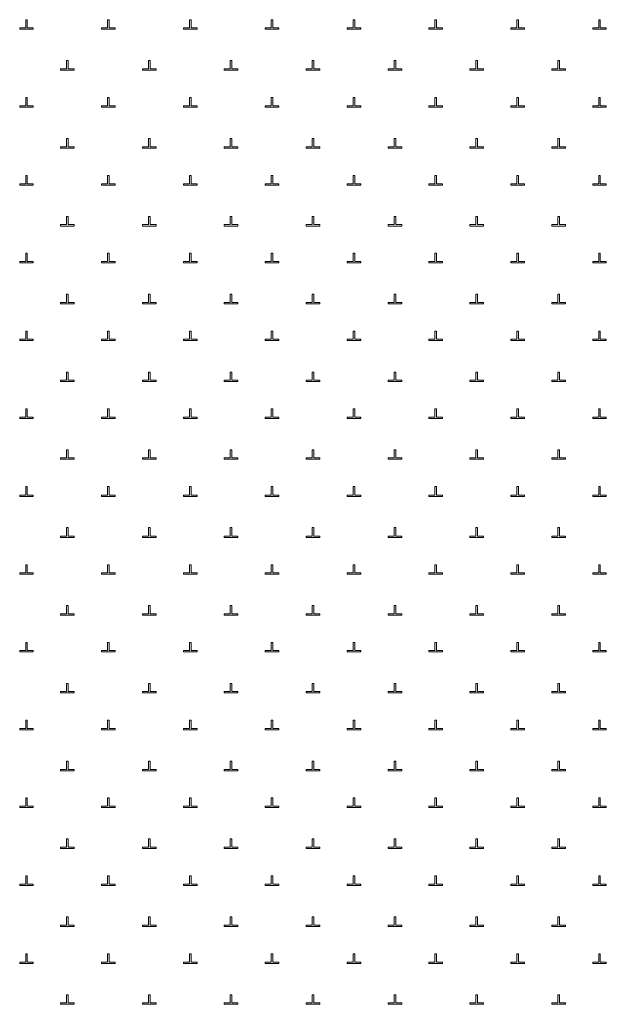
# Model space of a CAD drawing. Header units: metres. Extents: x 550890 to 551618, y 1839259 to 1840146.
# Drawn here: x 551447.14 to 551468.64, y 1839897.4 to 1839933.48 of the extents above; entities that cross this region are included whole.
import ezdxf

# ---------------------------------------------------------------- set-up
doc = ezdxf.new("R2010")
doc.units = ezdxf.units.M
doc.header["$LTSCALE"] = 0.8
doc.layers.add('19', color=7, linetype='Continuous', lineweight=13)

msp = doc.modelspace()

# ---------------------------------------------------------------- linework, layer by layer
at = {"layer": '19'}
for points in [[(551447.14, 1839933.13), (551447.64, 1839933.13), (551447.64, 1839933.18), (551447.42, 1839933.18), (551447.42, 1839933.48), (551447.36, 1839933.48), (551447.36, 1839933.18), (551447.14, 1839933.18)], [(551450.14, 1839933.13), (551450.64, 1839933.13), (551450.64, 1839933.18), (551450.42, 1839933.18), (551450.42, 1839933.48), (551450.36, 1839933.48), (551450.36, 1839933.18), (551450.14, 1839933.18)], [(551453.14, 1839933.13), (551453.64, 1839933.13), (551453.64, 1839933.18), (551453.42, 1839933.18), (551453.42, 1839933.48), (551453.36, 1839933.48), (551453.36, 1839933.18), (551453.14, 1839933.18)], [(551456.14, 1839933.13), (551456.64, 1839933.13), (551456.64, 1839933.18), (551456.42, 1839933.18), (551456.42, 1839933.48), (551456.36, 1839933.48), (551456.36, 1839933.18), (551456.14, 1839933.18)], [(551459.14, 1839933.13), (551459.64, 1839933.13), (551459.64, 1839933.18), (551459.42, 1839933.18), (551459.42, 1839933.48), (551459.36, 1839933.48), (551459.36, 1839933.18), (551459.14, 1839933.18)], [(551462.14, 1839933.13), (551462.64, 1839933.13), (551462.64, 1839933.18), (551462.42, 1839933.18), (551462.42, 1839933.48), (551462.36, 1839933.48), (551462.36, 1839933.18), (551462.14, 1839933.18)], [(551465.14, 1839933.13), (551465.64, 1839933.13), (551465.64, 1839933.18), (551465.42, 1839933.18), (551465.42, 1839933.48), (551465.36, 1839933.48), (551465.36, 1839933.18), (551465.14, 1839933.18)], [(551468.14, 1839933.13), (551468.64, 1839933.13), (551468.64, 1839933.18), (551468.42, 1839933.18), (551468.42, 1839933.48), (551468.36, 1839933.48), (551468.36, 1839933.18), (551468.14, 1839933.18)], [(551448.64, 1839931.63), (551449.14, 1839931.63), (551449.14, 1839931.68), (551448.92, 1839931.68), (551448.92, 1839931.98), (551448.86, 1839931.98), (551448.86, 1839931.68), (551448.64, 1839931.68)], [(551451.64, 1839931.63), (551452.14, 1839931.63), (551452.14, 1839931.68), (551451.92, 1839931.68), (551451.92, 1839931.98), (551451.86, 1839931.98), (551451.86, 1839931.68), (551451.64, 1839931.68)], [(551454.64, 1839931.63), (551455.14, 1839931.63), (551455.14, 1839931.68), (551454.92, 1839931.68), (551454.92, 1839931.98), (551454.86, 1839931.98), (551454.86, 1839931.68), (551454.64, 1839931.68)], [(551457.64, 1839931.63), (551458.14, 1839931.63), (551458.14, 1839931.68), (551457.92, 1839931.68), (551457.92, 1839931.98), (551457.86, 1839931.98), (551457.86, 1839931.68), (551457.64, 1839931.68)], [(551460.64, 1839931.63), (551461.14, 1839931.63), (551461.14, 1839931.68), (551460.92, 1839931.68), (551460.92, 1839931.98), (551460.86, 1839931.98), (551460.86, 1839931.68), (551460.64, 1839931.68)], [(551463.64, 1839931.63), (551464.14, 1839931.63), (551464.14, 1839931.68), (551463.92, 1839931.68), (551463.92, 1839931.98), (551463.86, 1839931.98), (551463.86, 1839931.68), (551463.64, 1839931.68)], [(551466.64, 1839931.63), (551467.14, 1839931.63), (551467.14, 1839931.68), (551466.92, 1839931.68), (551466.92, 1839931.98), (551466.86, 1839931.98), (551466.86, 1839931.68), (551466.64, 1839931.68)], [(551447.14, 1839930.27), (551447.64, 1839930.27), (551447.64, 1839930.32), (551447.42, 1839930.32), (551447.42, 1839930.63), (551447.36, 1839930.63), (551447.36, 1839930.32), (551447.14, 1839930.32)], [(551450.14, 1839930.27), (551450.64, 1839930.27), (551450.64, 1839930.32), (551450.42, 1839930.32), (551450.42, 1839930.63), (551450.36, 1839930.63), (551450.36, 1839930.32), (551450.14, 1839930.32)], [(551453.14, 1839930.27), (551453.64, 1839930.27), (551453.64, 1839930.32), (551453.42, 1839930.32), (551453.42, 1839930.63), (551453.36, 1839930.63), (551453.36, 1839930.32), (551453.14, 1839930.32)], [(551456.14, 1839930.27), (551456.64, 1839930.27), (551456.64, 1839930.32), (551456.42, 1839930.32), (551456.42, 1839930.63), (551456.36, 1839930.63), (551456.36, 1839930.32), (551456.14, 1839930.32)], [(551459.14, 1839930.27), (551459.64, 1839930.27), (551459.64, 1839930.32), (551459.42, 1839930.32), (551459.42, 1839930.63), (551459.36, 1839930.63), (551459.36, 1839930.32), (551459.14, 1839930.32)], [(551462.14, 1839930.27), (551462.64, 1839930.27), (551462.64, 1839930.32), (551462.42, 1839930.32), (551462.42, 1839930.63), (551462.36, 1839930.63), (551462.36, 1839930.32), (551462.14, 1839930.32)], [(551465.14, 1839930.27), (551465.64, 1839930.27), (551465.64, 1839930.32), (551465.42, 1839930.32), (551465.42, 1839930.63), (551465.36, 1839930.63), (551465.36, 1839930.32), (551465.14, 1839930.32)], [(551468.14, 1839930.27), (551468.64, 1839930.27), (551468.64, 1839930.32), (551468.42, 1839930.32), (551468.42, 1839930.63), (551468.36, 1839930.63), (551468.36, 1839930.32), (551468.14, 1839930.32)], [(551448.64, 1839928.77), (551449.14, 1839928.77), (551449.14, 1839928.82), (551448.92, 1839928.82), (551448.92, 1839929.13), (551448.86, 1839929.13), (551448.86, 1839928.82), (551448.64, 1839928.82)], [(551451.64, 1839928.77), (551452.14, 1839928.77), (551452.14, 1839928.82), (551451.92, 1839928.82), (551451.92, 1839929.13), (551451.86, 1839929.13), (551451.86, 1839928.82), (551451.64, 1839928.82)], [(551454.64, 1839928.77), (551455.14, 1839928.77), (551455.14, 1839928.82), (551454.92, 1839928.82), (551454.92, 1839929.13), (551454.86, 1839929.13), (551454.86, 1839928.82), (551454.64, 1839928.82)], [(551457.64, 1839928.77), (551458.14, 1839928.77), (551458.14, 1839928.82), (551457.92, 1839928.82), (551457.92, 1839929.13), (551457.86, 1839929.13), (551457.86, 1839928.82), (551457.64, 1839928.82)], [(551460.64, 1839928.77), (551461.14, 1839928.77), (551461.14, 1839928.82), (551460.92, 1839928.82), (551460.92, 1839929.13), (551460.86, 1839929.13), (551460.86, 1839928.82), (551460.64, 1839928.82)], [(551463.64, 1839928.77), (551464.14, 1839928.77), (551464.14, 1839928.82), (551463.92, 1839928.82), (551463.92, 1839929.13), (551463.86, 1839929.13), (551463.86, 1839928.82), (551463.64, 1839928.82)], [(551466.64, 1839928.77), (551467.14, 1839928.77), (551467.14, 1839928.82), (551466.92, 1839928.82), (551466.92, 1839929.13), (551466.86, 1839929.13), (551466.86, 1839928.82), (551466.64, 1839928.82)], [(551447.14, 1839927.42), (551447.64, 1839927.42), (551447.64, 1839927.47), (551447.42, 1839927.47), (551447.42, 1839927.77), (551447.36, 1839927.77), (551447.36, 1839927.47), (551447.14, 1839927.47)], [(551450.14, 1839927.42), (551450.64, 1839927.42), (551450.64, 1839927.47), (551450.42, 1839927.47), (551450.42, 1839927.77), (551450.36, 1839927.77), (551450.36, 1839927.47), (551450.14, 1839927.47)], [(551453.14, 1839927.42), (551453.64, 1839927.42), (551453.64, 1839927.47), (551453.42, 1839927.47), (551453.42, 1839927.77), (551453.36, 1839927.77), (551453.36, 1839927.47), (551453.14, 1839927.47)], [(551456.14, 1839927.42), (551456.64, 1839927.42), (551456.64, 1839927.47), (551456.42, 1839927.47), (551456.42, 1839927.77), (551456.36, 1839927.77), (551456.36, 1839927.47), (551456.14, 1839927.47)], [(551459.14, 1839927.42), (551459.64, 1839927.42), (551459.64, 1839927.47), (551459.42, 1839927.47), (551459.42, 1839927.77), (551459.36, 1839927.77), (551459.36, 1839927.47), (551459.14, 1839927.47)], [(551462.14, 1839927.42), (551462.64, 1839927.42), (551462.64, 1839927.47), (551462.42, 1839927.47), (551462.42, 1839927.77), (551462.36, 1839927.77), (551462.36, 1839927.47), (551462.14, 1839927.47)], [(551465.14, 1839927.42), (551465.64, 1839927.42), (551465.64, 1839927.47), (551465.42, 1839927.47), (551465.42, 1839927.77), (551465.36, 1839927.77), (551465.36, 1839927.47), (551465.14, 1839927.47)], [(551468.14, 1839927.42), (551468.64, 1839927.42), (551468.64, 1839927.47), (551468.42, 1839927.47), (551468.42, 1839927.77), (551468.36, 1839927.77), (551468.36, 1839927.47), (551468.14, 1839927.47)], [(551448.64, 1839925.92), (551449.14, 1839925.92), (551449.14, 1839925.97), (551448.92, 1839925.97), (551448.92, 1839926.27), (551448.86, 1839926.27), (551448.86, 1839925.97), (551448.64, 1839925.97)], [(551451.64, 1839925.92), (551452.14, 1839925.92), (551452.14, 1839925.97), (551451.92, 1839925.97), (551451.92, 1839926.27), (551451.86, 1839926.27), (551451.86, 1839925.97), (551451.64, 1839925.97)], [(551454.64, 1839925.92), (551455.14, 1839925.92), (551455.14, 1839925.97), (551454.92, 1839925.97), (551454.92, 1839926.27), (551454.86, 1839926.27), (551454.86, 1839925.97), (551454.64, 1839925.97)], [(551457.64, 1839925.92), (551458.14, 1839925.92), (551458.14, 1839925.97), (551457.92, 1839925.97), (551457.92, 1839926.27), (551457.86, 1839926.27), (551457.86, 1839925.97), (551457.64, 1839925.97)], [(551460.64, 1839925.92), (551461.14, 1839925.92), (551461.14, 1839925.97), (551460.92, 1839925.97), (551460.92, 1839926.27), (551460.86, 1839926.27), (551460.86, 1839925.97), (551460.64, 1839925.97)], [(551463.64, 1839925.92), (551464.14, 1839925.92), (551464.14, 1839925.97), (551463.92, 1839925.97), (551463.92, 1839926.27), (551463.86, 1839926.27), (551463.86, 1839925.97), (551463.64, 1839925.97)], [(551466.64, 1839925.92), (551467.14, 1839925.92), (551467.14, 1839925.97), (551466.92, 1839925.97), (551466.92, 1839926.27), (551466.86, 1839926.27), (551466.86, 1839925.97), (551466.64, 1839925.97)], [(551447.14, 1839924.57), (551447.64, 1839924.57), (551447.64, 1839924.62), (551447.42, 1839924.62), (551447.42, 1839924.92), (551447.36, 1839924.92), (551447.36, 1839924.62), (551447.14, 1839924.62)], [(551450.14, 1839924.57), (551450.64, 1839924.57), (551450.64, 1839924.62), (551450.42, 1839924.62), (551450.42, 1839924.92), (551450.36, 1839924.92), (551450.36, 1839924.62), (551450.14, 1839924.62)], [(551453.14, 1839924.57), (551453.64, 1839924.57), (551453.64, 1839924.62), (551453.42, 1839924.62), (551453.42, 1839924.92), (551453.36, 1839924.92), (551453.36, 1839924.62), (551453.14, 1839924.62)], [(551456.14, 1839924.57), (551456.64, 1839924.57), (551456.64, 1839924.62), (551456.42, 1839924.62), (551456.42, 1839924.92), (551456.36, 1839924.92), (551456.36, 1839924.62), (551456.14, 1839924.62)], [(551459.14, 1839924.57), (551459.64, 1839924.57), (551459.64, 1839924.62), (551459.42, 1839924.62), (551459.42, 1839924.92), (551459.36, 1839924.92), (551459.36, 1839924.62), (551459.14, 1839924.62)], [(551462.14, 1839924.57), (551462.64, 1839924.57), (551462.64, 1839924.62), (551462.42, 1839924.62), (551462.42, 1839924.92), (551462.36, 1839924.92), (551462.36, 1839924.62), (551462.14, 1839924.62)], [(551465.14, 1839924.57), (551465.64, 1839924.57), (551465.64, 1839924.62), (551465.42, 1839924.62), (551465.42, 1839924.92), (551465.36, 1839924.92), (551465.36, 1839924.62), (551465.14, 1839924.62)], [(551468.14, 1839924.57), (551468.64, 1839924.57), (551468.64, 1839924.62), (551468.42, 1839924.62), (551468.42, 1839924.92), (551468.36, 1839924.92), (551468.36, 1839924.62), (551468.14, 1839924.62)], [(551448.64, 1839923.07), (551449.14, 1839923.07), (551449.14, 1839923.12), (551448.92, 1839923.12), (551448.92, 1839923.42), (551448.86, 1839923.42), (551448.86, 1839923.12), (551448.64, 1839923.12)], [(551451.64, 1839923.07), (551452.14, 1839923.07), (551452.14, 1839923.12), (551451.92, 1839923.12), (551451.92, 1839923.42), (551451.86, 1839923.42), (551451.86, 1839923.12), (551451.64, 1839923.12)], [(551454.64, 1839923.07), (551455.14, 1839923.07), (551455.14, 1839923.12), (551454.92, 1839923.12), (551454.92, 1839923.42), (551454.86, 1839923.42), (551454.86, 1839923.12), (551454.64, 1839923.12)], [(551457.64, 1839923.07), (551458.14, 1839923.07), (551458.14, 1839923.12), (551457.92, 1839923.12), (551457.92, 1839923.42), (551457.86, 1839923.42), (551457.86, 1839923.12), (551457.64, 1839923.12)], [(551460.64, 1839923.07), (551461.14, 1839923.07), (551461.14, 1839923.12), (551460.92, 1839923.12), (551460.92, 1839923.42), (551460.86, 1839923.42), (551460.86, 1839923.12), (551460.64, 1839923.12)], [(551463.64, 1839923.07), (551464.14, 1839923.07), (551464.14, 1839923.12), (551463.92, 1839923.12), (551463.92, 1839923.42), (551463.86, 1839923.42), (551463.86, 1839923.12), (551463.64, 1839923.12)], [(551466.64, 1839923.07), (551467.14, 1839923.07), (551467.14, 1839923.12), (551466.92, 1839923.12), (551466.92, 1839923.42), (551466.86, 1839923.42), (551466.86, 1839923.12), (551466.64, 1839923.12)], [(551447.14, 1839921.72), (551447.64, 1839921.72), (551447.64, 1839921.77), (551447.42, 1839921.77), (551447.42, 1839922.07), (551447.36, 1839922.07), (551447.36, 1839921.77), (551447.14, 1839921.77)], [(551450.14, 1839921.72), (551450.64, 1839921.72), (551450.64, 1839921.77), (551450.42, 1839921.77), (551450.42, 1839922.07), (551450.36, 1839922.07), (551450.36, 1839921.77), (551450.14, 1839921.77)], [(551453.14, 1839921.72), (551453.64, 1839921.72), (551453.64, 1839921.77), (551453.42, 1839921.77), (551453.42, 1839922.07), (551453.36, 1839922.07), (551453.36, 1839921.77), (551453.14, 1839921.77)], [(551456.14, 1839921.72), (551456.64, 1839921.72), (551456.64, 1839921.77), (551456.42, 1839921.77), (551456.42, 1839922.07), (551456.36, 1839922.07), (551456.36, 1839921.77), (551456.14, 1839921.77)], [(551459.14, 1839921.72), (551459.64, 1839921.72), (551459.64, 1839921.77), (551459.42, 1839921.77), (551459.42, 1839922.07), (551459.36, 1839922.07), (551459.36, 1839921.77), (551459.14, 1839921.77)], [(551462.14, 1839921.72), (551462.64, 1839921.72), (551462.64, 1839921.77), (551462.42, 1839921.77), (551462.42, 1839922.07), (551462.36, 1839922.07), (551462.36, 1839921.77), (551462.14, 1839921.77)], [(551465.14, 1839921.72), (551465.64, 1839921.72), (551465.64, 1839921.77), (551465.42, 1839921.77), (551465.42, 1839922.07), (551465.36, 1839922.07), (551465.36, 1839921.77), (551465.14, 1839921.77)], [(551468.14, 1839921.72), (551468.64, 1839921.72), (551468.64, 1839921.77), (551468.42, 1839921.77), (551468.42, 1839922.07), (551468.36, 1839922.07), (551468.36, 1839921.77), (551468.14, 1839921.77)], [(551448.64, 1839920.22), (551449.14, 1839920.22), (551449.14, 1839920.27), (551448.92, 1839920.27), (551448.92, 1839920.57), (551448.86, 1839920.57), (551448.86, 1839920.27), (551448.64, 1839920.27)], [(551451.64, 1839920.22), (551452.14, 1839920.22), (551452.14, 1839920.27), (551451.92, 1839920.27), (551451.92, 1839920.57), (551451.86, 1839920.57), (551451.86, 1839920.27), (551451.64, 1839920.27)], [(551454.64, 1839920.22), (551455.14, 1839920.22), (551455.14, 1839920.27), (551454.92, 1839920.27), (551454.92, 1839920.57), (551454.86, 1839920.57), (551454.86, 1839920.27), (551454.64, 1839920.27)], [(551457.64, 1839920.22), (551458.14, 1839920.22), (551458.14, 1839920.27), (551457.92, 1839920.27), (551457.92, 1839920.57), (551457.86, 1839920.57), (551457.86, 1839920.27), (551457.64, 1839920.27)], [(551460.64, 1839920.22), (551461.14, 1839920.22), (551461.14, 1839920.27), (551460.92, 1839920.27), (551460.92, 1839920.57), (551460.86, 1839920.57), (551460.86, 1839920.27), (551460.64, 1839920.27)], [(551463.64, 1839920.22), (551464.14, 1839920.22), (551464.14, 1839920.27), (551463.92, 1839920.27), (551463.92, 1839920.57), (551463.86, 1839920.57), (551463.86, 1839920.27), (551463.64, 1839920.27)], [(551466.64, 1839920.22), (551467.14, 1839920.22), (551467.14, 1839920.27), (551466.92, 1839920.27), (551466.92, 1839920.57), (551466.86, 1839920.57), (551466.86, 1839920.27), (551466.64, 1839920.27)], [(551447.14, 1839918.87), (551447.64, 1839918.87), (551447.64, 1839918.92), (551447.42, 1839918.92), (551447.42, 1839919.22), (551447.36, 1839919.22), (551447.36, 1839918.92), (551447.14, 1839918.92)], [(551450.14, 1839918.87), (551450.64, 1839918.87), (551450.64, 1839918.92), (551450.42, 1839918.92), (551450.42, 1839919.22), (551450.36, 1839919.22), (551450.36, 1839918.92), (551450.14, 1839918.92)], [(551453.14, 1839918.87), (551453.64, 1839918.87), (551453.64, 1839918.92), (551453.42, 1839918.92), (551453.42, 1839919.22), (551453.36, 1839919.22), (551453.36, 1839918.92), (551453.14, 1839918.92)], [(551456.14, 1839918.87), (551456.64, 1839918.87), (551456.64, 1839918.92), (551456.42, 1839918.92), (551456.42, 1839919.22), (551456.36, 1839919.22), (551456.36, 1839918.92), (551456.14, 1839918.92)], [(551459.14, 1839918.87), (551459.64, 1839918.87), (551459.64, 1839918.92), (551459.42, 1839918.92), (551459.42, 1839919.22), (551459.36, 1839919.22), (551459.36, 1839918.92), (551459.14, 1839918.92)], [(551462.14, 1839918.87), (551462.64, 1839918.87), (551462.64, 1839918.92), (551462.42, 1839918.92), (551462.42, 1839919.22), (551462.36, 1839919.22), (551462.36, 1839918.92), (551462.14, 1839918.92)], [(551465.14, 1839918.87), (551465.64, 1839918.87), (551465.64, 1839918.92), (551465.42, 1839918.92), (551465.42, 1839919.22), (551465.36, 1839919.22), (551465.36, 1839918.92), (551465.14, 1839918.92)], [(551468.14, 1839918.87), (551468.64, 1839918.87), (551468.64, 1839918.92), (551468.42, 1839918.92), (551468.42, 1839919.22), (551468.36, 1839919.22), (551468.36, 1839918.92), (551468.14, 1839918.92)], [(551448.64, 1839917.37), (551449.14, 1839917.37), (551449.14, 1839917.42), (551448.92, 1839917.42), (551448.92, 1839917.72), (551448.86, 1839917.72), (551448.86, 1839917.42), (551448.64, 1839917.42)], [(551451.64, 1839917.37), (551452.14, 1839917.37), (551452.14, 1839917.42), (551451.92, 1839917.42), (551451.92, 1839917.72), (551451.86, 1839917.72), (551451.86, 1839917.42), (551451.64, 1839917.42)], [(551454.64, 1839917.37), (551455.14, 1839917.37), (551455.14, 1839917.42), (551454.92, 1839917.42), (551454.92, 1839917.72), (551454.86, 1839917.72), (551454.86, 1839917.42), (551454.64, 1839917.42)], [(551457.64, 1839917.37), (551458.14, 1839917.37), (551458.14, 1839917.42), (551457.92, 1839917.42), (551457.92, 1839917.72), (551457.86, 1839917.72), (551457.86, 1839917.42), (551457.64, 1839917.42)], [(551460.64, 1839917.37), (551461.14, 1839917.37), (551461.14, 1839917.42), (551460.92, 1839917.42), (551460.92, 1839917.72), (551460.86, 1839917.72), (551460.86, 1839917.42), (551460.64, 1839917.42)], [(551463.64, 1839917.37), (551464.14, 1839917.37), (551464.14, 1839917.42), (551463.92, 1839917.42), (551463.92, 1839917.72), (551463.86, 1839917.72), (551463.86, 1839917.42), (551463.64, 1839917.42)], [(551466.64, 1839917.37), (551467.14, 1839917.37), (551467.14, 1839917.42), (551466.92, 1839917.42), (551466.92, 1839917.72), (551466.86, 1839917.72), (551466.86, 1839917.42), (551466.64, 1839917.42)], [(551447.14, 1839916.01), (551447.64, 1839916.01), (551447.64, 1839916.06), (551447.42, 1839916.06), (551447.42, 1839916.37), (551447.36, 1839916.37), (551447.36, 1839916.06), (551447.14, 1839916.06)], [(551450.14, 1839916.01), (551450.64, 1839916.01), (551450.64, 1839916.06), (551450.42, 1839916.06), (551450.42, 1839916.37), (551450.36, 1839916.37), (551450.36, 1839916.06), (551450.14, 1839916.06)], [(551453.14, 1839916.01), (551453.64, 1839916.01), (551453.64, 1839916.06), (551453.42, 1839916.06), (551453.42, 1839916.37), (551453.36, 1839916.37), (551453.36, 1839916.06), (551453.14, 1839916.06)], [(551456.14, 1839916.01), (551456.64, 1839916.01), (551456.64, 1839916.06), (551456.42, 1839916.06), (551456.42, 1839916.37), (551456.36, 1839916.37), (551456.36, 1839916.06), (551456.14, 1839916.06)], [(551459.14, 1839916.01), (551459.64, 1839916.01), (551459.64, 1839916.06), (551459.42, 1839916.06), (551459.42, 1839916.37), (551459.36, 1839916.37), (551459.36, 1839916.06), (551459.14, 1839916.06)], [(551462.14, 1839916.01), (551462.64, 1839916.01), (551462.64, 1839916.06), (551462.42, 1839916.06), (551462.42, 1839916.37), (551462.36, 1839916.37), (551462.36, 1839916.06), (551462.14, 1839916.06)], [(551465.14, 1839916.01), (551465.64, 1839916.01), (551465.64, 1839916.06), (551465.42, 1839916.06), (551465.42, 1839916.37), (551465.36, 1839916.37), (551465.36, 1839916.06), (551465.14, 1839916.06)], [(551468.14, 1839916.01), (551468.64, 1839916.01), (551468.64, 1839916.06), (551468.42, 1839916.06), (551468.42, 1839916.37), (551468.36, 1839916.37), (551468.36, 1839916.06), (551468.14, 1839916.06)], [(551448.64, 1839914.51), (551449.14, 1839914.51), (551449.14, 1839914.56), (551448.92, 1839914.56), (551448.92, 1839914.87), (551448.86, 1839914.87), (551448.86, 1839914.56), (551448.64, 1839914.56)], [(551451.64, 1839914.51), (551452.14, 1839914.51), (551452.14, 1839914.56), (551451.92, 1839914.56), (551451.92, 1839914.87), (551451.86, 1839914.87), (551451.86, 1839914.56), (551451.64, 1839914.56)], [(551454.64, 1839914.51), (551455.14, 1839914.51), (551455.14, 1839914.56), (551454.92, 1839914.56), (551454.92, 1839914.87), (551454.86, 1839914.87), (551454.86, 1839914.56), (551454.64, 1839914.56)], [(551457.64, 1839914.51), (551458.14, 1839914.51), (551458.14, 1839914.56), (551457.92, 1839914.56), (551457.92, 1839914.87), (551457.86, 1839914.87), (551457.86, 1839914.56), (551457.64, 1839914.56)], [(551460.64, 1839914.51), (551461.14, 1839914.51), (551461.14, 1839914.56), (551460.92, 1839914.56), (551460.92, 1839914.87), (551460.86, 1839914.87), (551460.86, 1839914.56), (551460.64, 1839914.56)], [(551463.64, 1839914.51), (551464.14, 1839914.51), (551464.14, 1839914.56), (551463.92, 1839914.56), (551463.92, 1839914.87), (551463.86, 1839914.87), (551463.86, 1839914.56), (551463.64, 1839914.56)], [(551466.64, 1839914.51), (551467.14, 1839914.51), (551467.14, 1839914.56), (551466.92, 1839914.56), (551466.92, 1839914.87), (551466.86, 1839914.87), (551466.86, 1839914.56), (551466.64, 1839914.56)], [(551447.14, 1839913.16), (551447.64, 1839913.16), (551447.64, 1839913.21), (551447.42, 1839913.21), (551447.42, 1839913.51), (551447.36, 1839913.51), (551447.36, 1839913.21), (551447.14, 1839913.21)], [(551450.14, 1839913.16), (551450.64, 1839913.16), (551450.64, 1839913.21), (551450.42, 1839913.21), (551450.42, 1839913.51), (551450.36, 1839913.51), (551450.36, 1839913.21), (551450.14, 1839913.21)], [(551453.14, 1839913.16), (551453.64, 1839913.16), (551453.64, 1839913.21), (551453.42, 1839913.21), (551453.42, 1839913.51), (551453.36, 1839913.51), (551453.36, 1839913.21), (551453.14, 1839913.21)], [(551456.14, 1839913.16), (551456.64, 1839913.16), (551456.64, 1839913.21), (551456.42, 1839913.21), (551456.42, 1839913.51), (551456.36, 1839913.51), (551456.36, 1839913.21), (551456.14, 1839913.21)], [(551459.14, 1839913.16), (551459.64, 1839913.16), (551459.64, 1839913.21), (551459.42, 1839913.21), (551459.42, 1839913.51), (551459.36, 1839913.51), (551459.36, 1839913.21), (551459.14, 1839913.21)], [(551462.14, 1839913.16), (551462.64, 1839913.16), (551462.64, 1839913.21), (551462.42, 1839913.21), (551462.42, 1839913.51), (551462.36, 1839913.51), (551462.36, 1839913.21), (551462.14, 1839913.21)], [(551465.14, 1839913.16), (551465.64, 1839913.16), (551465.64, 1839913.21), (551465.42, 1839913.21), (551465.42, 1839913.51), (551465.36, 1839913.51), (551465.36, 1839913.21), (551465.14, 1839913.21)], [(551468.14, 1839913.16), (551468.64, 1839913.16), (551468.64, 1839913.21), (551468.42, 1839913.21), (551468.42, 1839913.51), (551468.36, 1839913.51), (551468.36, 1839913.21), (551468.14, 1839913.21)], [(551448.64, 1839911.66), (551449.14, 1839911.66), (551449.14, 1839911.71), (551448.92, 1839911.71), (551448.92, 1839912.01), (551448.86, 1839912.01), (551448.86, 1839911.71), (551448.64, 1839911.71)], [(551451.64, 1839911.66), (551452.14, 1839911.66), (551452.14, 1839911.71), (551451.92, 1839911.71), (551451.92, 1839912.01), (551451.86, 1839912.01), (551451.86, 1839911.71), (551451.64, 1839911.71)], [(551454.64, 1839911.66), (551455.14, 1839911.66), (551455.14, 1839911.71), (551454.92, 1839911.71), (551454.92, 1839912.01), (551454.86, 1839912.01), (551454.86, 1839911.71), (551454.64, 1839911.71)], [(551457.64, 1839911.66), (551458.14, 1839911.66), (551458.14, 1839911.71), (551457.92, 1839911.71), (551457.92, 1839912.01), (551457.86, 1839912.01), (551457.86, 1839911.71), (551457.64, 1839911.71)], [(551460.64, 1839911.66), (551461.14, 1839911.66), (551461.14, 1839911.71), (551460.92, 1839911.71), (551460.92, 1839912.01), (551460.86, 1839912.01), (551460.86, 1839911.71), (551460.64, 1839911.71)], [(551463.64, 1839911.66), (551464.14, 1839911.66), (551464.14, 1839911.71), (551463.92, 1839911.71), (551463.92, 1839912.01), (551463.86, 1839912.01), (551463.86, 1839911.71), (551463.64, 1839911.71)], [(551466.64, 1839911.66), (551467.14, 1839911.66), (551467.14, 1839911.71), (551466.92, 1839911.71), (551466.92, 1839912.01), (551466.86, 1839912.01), (551466.86, 1839911.71), (551466.64, 1839911.71)], [(551447.14, 1839910.31), (551447.64, 1839910.31), (551447.64, 1839910.36), (551447.42, 1839910.36), (551447.42, 1839910.66), (551447.36, 1839910.66), (551447.36, 1839910.36), (551447.14, 1839910.36)], [(551450.14, 1839910.31), (551450.64, 1839910.31), (551450.64, 1839910.36), (551450.42, 1839910.36), (551450.42, 1839910.66), (551450.36, 1839910.66), (551450.36, 1839910.36), (551450.14, 1839910.36)], [(551453.14, 1839910.31), (551453.64, 1839910.31), (551453.64, 1839910.36), (551453.42, 1839910.36), (551453.42, 1839910.66), (551453.36, 1839910.66), (551453.36, 1839910.36), (551453.14, 1839910.36)], [(551456.14, 1839910.31), (551456.64, 1839910.31), (551456.64, 1839910.36), (551456.42, 1839910.36), (551456.42, 1839910.66), (551456.36, 1839910.66), (551456.36, 1839910.36), (551456.14, 1839910.36)], [(551459.14, 1839910.31), (551459.64, 1839910.31), (551459.64, 1839910.36), (551459.42, 1839910.36), (551459.42, 1839910.66), (551459.36, 1839910.66), (551459.36, 1839910.36), (551459.14, 1839910.36)], [(551462.14, 1839910.31), (551462.64, 1839910.31), (551462.64, 1839910.36), (551462.42, 1839910.36), (551462.42, 1839910.66), (551462.36, 1839910.66), (551462.36, 1839910.36), (551462.14, 1839910.36)], [(551465.14, 1839910.31), (551465.64, 1839910.31), (551465.64, 1839910.36), (551465.42, 1839910.36), (551465.42, 1839910.66), (551465.36, 1839910.66), (551465.36, 1839910.36), (551465.14, 1839910.36)], [(551468.14, 1839910.31), (551468.64, 1839910.31), (551468.64, 1839910.36), (551468.42, 1839910.36), (551468.42, 1839910.66), (551468.36, 1839910.66), (551468.36, 1839910.36), (551468.14, 1839910.36)], [(551448.64, 1839908.81), (551449.14, 1839908.81), (551449.14, 1839908.86), (551448.92, 1839908.86), (551448.92, 1839909.16), (551448.86, 1839909.16), (551448.86, 1839908.86), (551448.64, 1839908.86)], [(551451.64, 1839908.81), (551452.14, 1839908.81), (551452.14, 1839908.86), (551451.92, 1839908.86), (551451.92, 1839909.16), (551451.86, 1839909.16), (551451.86, 1839908.86), (551451.64, 1839908.86)], [(551454.64, 1839908.81), (551455.14, 1839908.81), (551455.14, 1839908.86), (551454.92, 1839908.86), (551454.92, 1839909.16), (551454.86, 1839909.16), (551454.86, 1839908.86), (551454.64, 1839908.86)], [(551457.64, 1839908.81), (551458.14, 1839908.81), (551458.14, 1839908.86), (551457.92, 1839908.86), (551457.92, 1839909.16), (551457.86, 1839909.16), (551457.86, 1839908.86), (551457.64, 1839908.86)], [(551460.64, 1839908.81), (551461.14, 1839908.81), (551461.14, 1839908.86), (551460.92, 1839908.86), (551460.92, 1839909.16), (551460.86, 1839909.16), (551460.86, 1839908.86), (551460.64, 1839908.86)], [(551463.64, 1839908.81), (551464.14, 1839908.81), (551464.14, 1839908.86), (551463.92, 1839908.86), (551463.92, 1839909.16), (551463.86, 1839909.16), (551463.86, 1839908.86), (551463.64, 1839908.86)], [(551466.64, 1839908.81), (551467.14, 1839908.81), (551467.14, 1839908.86), (551466.92, 1839908.86), (551466.92, 1839909.16), (551466.86, 1839909.16), (551466.86, 1839908.86), (551466.64, 1839908.86)], [(551447.14, 1839907.46), (551447.64, 1839907.46), (551447.64, 1839907.51), (551447.42, 1839907.51), (551447.42, 1839907.81), (551447.36, 1839907.81), (551447.36, 1839907.51), (551447.14, 1839907.51)], [(551450.14, 1839907.46), (551450.64, 1839907.46), (551450.64, 1839907.51), (551450.42, 1839907.51), (551450.42, 1839907.81), (551450.36, 1839907.81), (551450.36, 1839907.51), (551450.14, 1839907.51)], [(551453.14, 1839907.46), (551453.64, 1839907.46), (551453.64, 1839907.51), (551453.42, 1839907.51), (551453.42, 1839907.81), (551453.36, 1839907.81), (551453.36, 1839907.51), (551453.14, 1839907.51)], [(551456.14, 1839907.46), (551456.64, 1839907.46), (551456.64, 1839907.51), (551456.42, 1839907.51), (551456.42, 1839907.81), (551456.36, 1839907.81), (551456.36, 1839907.51), (551456.14, 1839907.51)], [(551459.14, 1839907.46), (551459.64, 1839907.46), (551459.64, 1839907.51), (551459.42, 1839907.51), (551459.42, 1839907.81), (551459.36, 1839907.81), (551459.36, 1839907.51), (551459.14, 1839907.51)], [(551462.14, 1839907.46), (551462.64, 1839907.46), (551462.64, 1839907.51), (551462.42, 1839907.51), (551462.42, 1839907.81), (551462.36, 1839907.81), (551462.36, 1839907.51), (551462.14, 1839907.51)], [(551465.14, 1839907.46), (551465.64, 1839907.46), (551465.64, 1839907.51), (551465.42, 1839907.51), (551465.42, 1839907.81), (551465.36, 1839907.81), (551465.36, 1839907.51), (551465.14, 1839907.51)], [(551468.14, 1839907.46), (551468.64, 1839907.46), (551468.64, 1839907.51), (551468.42, 1839907.51), (551468.42, 1839907.81), (551468.36, 1839907.81), (551468.36, 1839907.51), (551468.14, 1839907.51)], [(551448.64, 1839905.96), (551449.14, 1839905.96), (551449.14, 1839906.01), (551448.92, 1839906.01), (551448.92, 1839906.31), (551448.86, 1839906.31), (551448.86, 1839906.01), (551448.64, 1839906.01)], [(551451.64, 1839905.96), (551452.14, 1839905.96), (551452.14, 1839906.01), (551451.92, 1839906.01), (551451.92, 1839906.31), (551451.86, 1839906.31), (551451.86, 1839906.01), (551451.64, 1839906.01)], [(551454.64, 1839905.96), (551455.14, 1839905.96), (551455.14, 1839906.01), (551454.92, 1839906.01), (551454.92, 1839906.31), (551454.86, 1839906.31), (551454.86, 1839906.01), (551454.64, 1839906.01)], [(551457.64, 1839905.96), (551458.14, 1839905.96), (551458.14, 1839906.01), (551457.92, 1839906.01), (551457.92, 1839906.31), (551457.86, 1839906.31), (551457.86, 1839906.01), (551457.64, 1839906.01)], [(551460.64, 1839905.96), (551461.14, 1839905.96), (551461.14, 1839906.01), (551460.92, 1839906.01), (551460.92, 1839906.31), (551460.86, 1839906.31), (551460.86, 1839906.01), (551460.64, 1839906.01)], [(551463.64, 1839905.96), (551464.14, 1839905.96), (551464.14, 1839906.01), (551463.92, 1839906.01), (551463.92, 1839906.31), (551463.86, 1839906.31), (551463.86, 1839906.01), (551463.64, 1839906.01)], [(551466.64, 1839905.96), (551467.14, 1839905.96), (551467.14, 1839906.01), (551466.92, 1839906.01), (551466.92, 1839906.31), (551466.86, 1839906.31), (551466.86, 1839906.01), (551466.64, 1839906.01)], [(551447.14, 1839904.61), (551447.64, 1839904.61), (551447.64, 1839904.66), (551447.42, 1839904.66), (551447.42, 1839904.96), (551447.36, 1839904.96), (551447.36, 1839904.66), (551447.14, 1839904.66)], [(551450.14, 1839904.61), (551450.64, 1839904.61), (551450.64, 1839904.66), (551450.42, 1839904.66), (551450.42, 1839904.96), (551450.36, 1839904.96), (551450.36, 1839904.66), (551450.14, 1839904.66)], [(551453.14, 1839904.61), (551453.64, 1839904.61), (551453.64, 1839904.66), (551453.42, 1839904.66), (551453.42, 1839904.96), (551453.36, 1839904.96), (551453.36, 1839904.66), (551453.14, 1839904.66)], [(551456.14, 1839904.61), (551456.64, 1839904.61), (551456.64, 1839904.66), (551456.42, 1839904.66), (551456.42, 1839904.96), (551456.36, 1839904.96), (551456.36, 1839904.66), (551456.14, 1839904.66)], [(551459.14, 1839904.61), (551459.64, 1839904.61), (551459.64, 1839904.66), (551459.42, 1839904.66), (551459.42, 1839904.96), (551459.36, 1839904.96), (551459.36, 1839904.66), (551459.14, 1839904.66)], [(551462.14, 1839904.61), (551462.64, 1839904.61), (551462.64, 1839904.66), (551462.42, 1839904.66), (551462.42, 1839904.96), (551462.36, 1839904.96), (551462.36, 1839904.66), (551462.14, 1839904.66)], [(551465.14, 1839904.61), (551465.64, 1839904.61), (551465.64, 1839904.66), (551465.42, 1839904.66), (551465.42, 1839904.96), (551465.36, 1839904.96), (551465.36, 1839904.66), (551465.14, 1839904.66)], [(551468.14, 1839904.61), (551468.64, 1839904.61), (551468.64, 1839904.66), (551468.42, 1839904.66), (551468.42, 1839904.96), (551468.36, 1839904.96), (551468.36, 1839904.66), (551468.14, 1839904.66)], [(551448.64, 1839903.11), (551449.14, 1839903.11), (551449.14, 1839903.16), (551448.92, 1839903.16), (551448.92, 1839903.46), (551448.86, 1839903.46), (551448.86, 1839903.16), (551448.64, 1839903.16)], [(551451.64, 1839903.11), (551452.14, 1839903.11), (551452.14, 1839903.16), (551451.92, 1839903.16), (551451.92, 1839903.46), (551451.86, 1839903.46), (551451.86, 1839903.16), (551451.64, 1839903.16)], [(551454.64, 1839903.11), (551455.14, 1839903.11), (551455.14, 1839903.16), (551454.92, 1839903.16), (551454.92, 1839903.46), (551454.86, 1839903.46), (551454.86, 1839903.16), (551454.64, 1839903.16)], [(551457.64, 1839903.11), (551458.14, 1839903.11), (551458.14, 1839903.16), (551457.92, 1839903.16), (551457.92, 1839903.46), (551457.86, 1839903.46), (551457.86, 1839903.16), (551457.64, 1839903.16)], [(551460.64, 1839903.11), (551461.14, 1839903.11), (551461.14, 1839903.16), (551460.92, 1839903.16), (551460.92, 1839903.46), (551460.86, 1839903.46), (551460.86, 1839903.16), (551460.64, 1839903.16)], [(551463.64, 1839903.11), (551464.14, 1839903.11), (551464.14, 1839903.16), (551463.92, 1839903.16), (551463.92, 1839903.46), (551463.86, 1839903.46), (551463.86, 1839903.16), (551463.64, 1839903.16)], [(551466.64, 1839903.11), (551467.14, 1839903.11), (551467.14, 1839903.16), (551466.92, 1839903.16), (551466.92, 1839903.46), (551466.86, 1839903.46), (551466.86, 1839903.16), (551466.64, 1839903.16)], [(551447.14, 1839901.75), (551447.64, 1839901.75), (551447.64, 1839901.8), (551447.42, 1839901.8), (551447.42, 1839902.11), (551447.36, 1839902.11), (551447.36, 1839901.8), (551447.14, 1839901.8)], [(551450.14, 1839901.75), (551450.64, 1839901.75), (551450.64, 1839901.8), (551450.42, 1839901.8), (551450.42, 1839902.11), (551450.36, 1839902.11), (551450.36, 1839901.8), (551450.14, 1839901.8)], [(551453.14, 1839901.75), (551453.64, 1839901.75), (551453.64, 1839901.8), (551453.42, 1839901.8), (551453.42, 1839902.11), (551453.36, 1839902.11), (551453.36, 1839901.8), (551453.14, 1839901.8)], [(551456.14, 1839901.75), (551456.64, 1839901.75), (551456.64, 1839901.8), (551456.42, 1839901.8), (551456.42, 1839902.11), (551456.36, 1839902.11), (551456.36, 1839901.8), (551456.14, 1839901.8)], [(551459.14, 1839901.75), (551459.64, 1839901.75), (551459.64, 1839901.8), (551459.42, 1839901.8), (551459.42, 1839902.11), (551459.36, 1839902.11), (551459.36, 1839901.8), (551459.14, 1839901.8)], [(551462.14, 1839901.75), (551462.64, 1839901.75), (551462.64, 1839901.8), (551462.42, 1839901.8), (551462.42, 1839902.11), (551462.36, 1839902.11), (551462.36, 1839901.8), (551462.14, 1839901.8)], [(551465.14, 1839901.75), (551465.64, 1839901.75), (551465.64, 1839901.8), (551465.42, 1839901.8), (551465.42, 1839902.11), (551465.36, 1839902.11), (551465.36, 1839901.8), (551465.14, 1839901.8)], [(551468.14, 1839901.75), (551468.64, 1839901.75), (551468.64, 1839901.8), (551468.42, 1839901.8), (551468.42, 1839902.11), (551468.36, 1839902.11), (551468.36, 1839901.8), (551468.14, 1839901.8)], [(551448.64, 1839900.25), (551449.14, 1839900.25), (551449.14, 1839900.3), (551448.92, 1839900.3), (551448.92, 1839900.61), (551448.86, 1839900.61), (551448.86, 1839900.3), (551448.64, 1839900.3)], [(551451.64, 1839900.25), (551452.14, 1839900.25), (551452.14, 1839900.3), (551451.92, 1839900.3), (551451.92, 1839900.61), (551451.86, 1839900.61), (551451.86, 1839900.3), (551451.64, 1839900.3)], [(551454.64, 1839900.25), (551455.14, 1839900.25), (551455.14, 1839900.3), (551454.92, 1839900.3), (551454.92, 1839900.61), (551454.86, 1839900.61), (551454.86, 1839900.3), (551454.64, 1839900.3)], [(551457.64, 1839900.25), (551458.14, 1839900.25), (551458.14, 1839900.3), (551457.92, 1839900.3), (551457.92, 1839900.61), (551457.86, 1839900.61), (551457.86, 1839900.3), (551457.64, 1839900.3)], [(551460.64, 1839900.25), (551461.14, 1839900.25), (551461.14, 1839900.3), (551460.92, 1839900.3), (551460.92, 1839900.61), (551460.86, 1839900.61), (551460.86, 1839900.3), (551460.64, 1839900.3)], [(551463.64, 1839900.25), (551464.14, 1839900.25), (551464.14, 1839900.3), (551463.92, 1839900.3), (551463.92, 1839900.61), (551463.86, 1839900.61), (551463.86, 1839900.3), (551463.64, 1839900.3)], [(551466.64, 1839900.25), (551467.14, 1839900.25), (551467.14, 1839900.3), (551466.92, 1839900.3), (551466.92, 1839900.61), (551466.86, 1839900.61), (551466.86, 1839900.3), (551466.64, 1839900.3)], [(551447.14, 1839898.9), (551447.64, 1839898.9), (551447.64, 1839898.95), (551447.42, 1839898.95), (551447.42, 1839899.25), (551447.36, 1839899.25), (551447.36, 1839898.95), (551447.14, 1839898.95)], [(551450.14, 1839898.9), (551450.64, 1839898.9), (551450.64, 1839898.95), (551450.42, 1839898.95), (551450.42, 1839899.25), (551450.36, 1839899.25), (551450.36, 1839898.95), (551450.14, 1839898.95)], [(551453.14, 1839898.9), (551453.64, 1839898.9), (551453.64, 1839898.95), (551453.42, 1839898.95), (551453.42, 1839899.25), (551453.36, 1839899.25), (551453.36, 1839898.95), (551453.14, 1839898.95)], [(551456.14, 1839898.9), (551456.64, 1839898.9), (551456.64, 1839898.95), (551456.42, 1839898.95), (551456.42, 1839899.25), (551456.36, 1839899.25), (551456.36, 1839898.95), (551456.14, 1839898.95)], [(551459.14, 1839898.9), (551459.64, 1839898.9), (551459.64, 1839898.95), (551459.42, 1839898.95), (551459.42, 1839899.25), (551459.36, 1839899.25), (551459.36, 1839898.95), (551459.14, 1839898.95)], [(551462.14, 1839898.9), (551462.64, 1839898.9), (551462.64, 1839898.95), (551462.42, 1839898.95), (551462.42, 1839899.25), (551462.36, 1839899.25), (551462.36, 1839898.95), (551462.14, 1839898.95)], [(551465.14, 1839898.9), (551465.64, 1839898.9), (551465.64, 1839898.95), (551465.42, 1839898.95), (551465.42, 1839899.25), (551465.36, 1839899.25), (551465.36, 1839898.95), (551465.14, 1839898.95)], [(551468.14, 1839898.9), (551468.64, 1839898.9), (551468.64, 1839898.95), (551468.42, 1839898.95), (551468.42, 1839899.25), (551468.36, 1839899.25), (551468.36, 1839898.95), (551468.14, 1839898.95)], [(551448.64, 1839897.4), (551449.14, 1839897.4), (551449.14, 1839897.45), (551448.92, 1839897.45), (551448.92, 1839897.75), (551448.86, 1839897.75), (551448.86, 1839897.45), (551448.64, 1839897.45)], [(551451.64, 1839897.4), (551452.14, 1839897.4), (551452.14, 1839897.45), (551451.92, 1839897.45), (551451.92, 1839897.75), (551451.86, 1839897.75), (551451.86, 1839897.45), (551451.64, 1839897.45)], [(551454.64, 1839897.4), (551455.14, 1839897.4), (551455.14, 1839897.45), (551454.92, 1839897.45), (551454.92, 1839897.75), (551454.86, 1839897.75), (551454.86, 1839897.45), (551454.64, 1839897.45)], [(551457.64, 1839897.4), (551458.14, 1839897.4), (551458.14, 1839897.45), (551457.92, 1839897.45), (551457.92, 1839897.75), (551457.86, 1839897.75), (551457.86, 1839897.45), (551457.64, 1839897.45)], [(551460.64, 1839897.4), (551461.14, 1839897.4), (551461.14, 1839897.45), (551460.92, 1839897.45), (551460.92, 1839897.75), (551460.86, 1839897.75), (551460.86, 1839897.45), (551460.64, 1839897.45)], [(551463.64, 1839897.4), (551464.14, 1839897.4), (551464.14, 1839897.45), (551463.92, 1839897.45), (551463.92, 1839897.75), (551463.86, 1839897.75), (551463.86, 1839897.45), (551463.64, 1839897.45)], [(551466.64, 1839897.4), (551467.14, 1839897.4), (551467.14, 1839897.45), (551466.92, 1839897.45), (551466.92, 1839897.75), (551466.86, 1839897.75), (551466.86, 1839897.45), (551466.64, 1839897.45)]]:
    msp.add_lwpolyline(points, close=True, dxfattribs=at)

doc.saveas('drawing.dxf')
